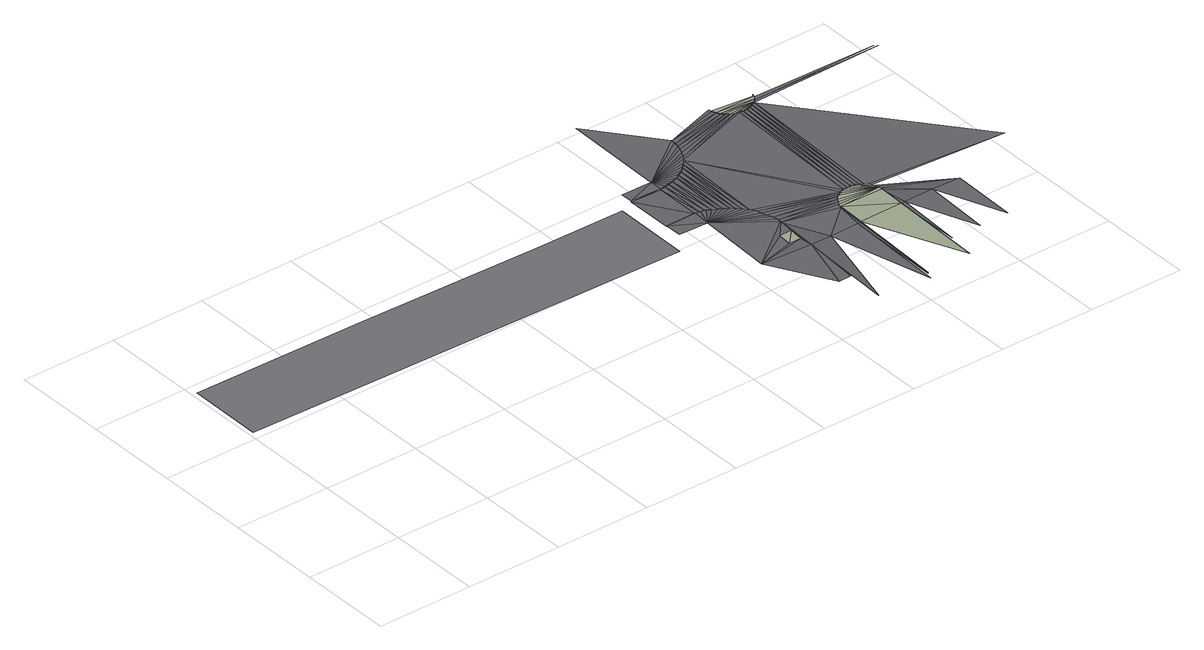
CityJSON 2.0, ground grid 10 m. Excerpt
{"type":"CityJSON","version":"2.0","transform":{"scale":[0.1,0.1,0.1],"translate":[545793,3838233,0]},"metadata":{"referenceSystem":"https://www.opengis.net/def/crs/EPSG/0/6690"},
"CityObjects":{
"road1":{"type":"Road","attributes":{"RoadStructureAttribute.sectionType":"1"},"geometry":[{"type":"MultiSurface","lod":"1","boundaries":[[[0,1,2,3,4,5]]]}]},
"road2":{"type":"Road","attributes":{"RoadStructureAttribute.sectionType":"4"},"geometry":[{"type":"MultiSurface","lod":"3","boundaries":[[[6,7,8]],[[9,6,10]],[[11,9,12]],[[10,6,8]],[[12,9,10]],[[13,14,11]],[[15,16,14]],[[17,18,19]],[[12,20,11]],[[8,21,10]],[[17,19,22]],[[10,21,12]],[[21,23,12]],[[8,24,21]],[[22,19,25]],[[21,24,23]],[[8,26,24]],[[24,27,23]],[[8,19,18]],[[19,28,25]],[[13,11,20]],[[15,14,13]],[[12,23,20]],[[8,29,26]],[[24,26,27]],[[8,30,29]],[[31,32,8]],[[23,27,33]],[[23,33,20]],[[34,17,22]],[[8,35,30]],[[20,33,13]],[[8,36,35]],[[27,26,37]],[[15,13,38]],[[27,37,33]],[[38,13,33]],[[30,39,29]],[[8,32,36]],[[22,25,34]],[[33,37,38]],[[34,18,17]],[[30,35,39]],[[15,38,40]],[[8,41,31]],[[37,40,38]],[[26,29,42]],[[43,39,35]],[[8,44,41]],[[26,42,37]],[[8,18,45]],[[8,46,44]],[[8,45,47]],[[8,47,46]],[[35,36,43]],[[36,48,43]],[[49,18,28]],[[15,40,50]],[[25,18,34]],[[25,28,18]],[[29,39,51]],[[36,32,48]],[[40,37,42]],[[42,50,40]],[[32,52,48]],[[29,51,42]],[[32,31,52]],[[15,50,51]],[[31,53,52]],[[39,43,54]],[[49,28,55]],[[53,31,41]],[[56,53,41]],[[41,44,56]],[[18,49,57]],[[50,42,51]],[[45,18,57]],[[39,54,51]],[[45,57,58]],[[47,45,58]],[[15,51,59]],[[47,58,46]],[[43,48,60]],[[15,59,61]],[[43,60,54]],[[51,54,59]],[[48,52,62]],[[15,61,63]],[[61,59,54]],[[48,62,60]],[[52,53,64]],[[55,65,49]],[[54,60,61]],[[15,63,66]],[[67,46,58]],[[52,64,62]],[[60,63,61]],[[68,53,56]],[[15,66,69]],[[60,62,63]],[[53,70,64]],[[15,69,71]],[[66,63,62]],[[68,70,53]],[[62,64,66]],[[15,71,72]],[[73,74,49]],[[57,49,74]],[[75,15,76]],[[64,69,66]],[[15,72,77]],[[58,57,78]],[[64,70,69]],[[44,46,67]],[[15,77,79]],[[67,80,44]],[[56,44,80]],[[70,71,69]],[[15,79,81]],[[55,82,65]],[[15,81,76]],[[70,83,71]],[[49,65,73]],[[83,72,71]],[[84,85,86]],[[57,74,78]],[[82,85,65]],[[58,78,67]],[[65,85,84]],[[84,73,65]],[[79,87,81]],[[56,80,68]],[[87,76,81]],[[68,88,70]],[[87,89,76]],[[90,84,86]],[[91,67,78]],[[84,92,73]],[[91,80,67]],[[73,92,74]],[[93,80,91]],[[74,92,78]],[[88,94,70]],[[93,68,80]],[[95,89,87]],[[96,68,93]],[[78,92,91]],[[96,88,68]],[[91,92,93]],[[97,88,96]],[[93,92,96]],[[97,98,88]],[[99,98,97]],[[83,70,100]],[[96,92,97]],[[72,83,101]],[[99,102,98]],[[103,102,99]],[[84,90,104]],[[77,72,101]],[[79,77,105]],[[97,92,99]],[[105,106,79]],[[87,79,106]],[[106,95,87]],[[95,107,89]],[[84,104,92]],[[107,108,89]],[[103,109,102]],[[110,109,103]],[[99,92,103]],[[110,111,109]],[[112,90,113]],[[103,114,110]],[[115,111,110]],[[112,113,116]],[[110,117,115]],[[115,118,111]],[[119,118,115]],[[115,117,119]],[[103,92,114]],[[104,90,112]],[[110,114,117]],[[119,120,118]],[[117,120,119]],[[117,121,120]],[[114,121,117]],[[112,92,104]],[[92,112,122]],[[114,122,121]],[[92,122,114]],[[116,123,112]],[[77,101,105]],[[83,100,101]],[[70,94,100]],[[123,122,112]],[[88,98,124]],[[98,102,125]],[[126,121,122]],[[102,109,127]],[[95,106,128]],[[129,128,106]],[[88,124,94]],[[123,126,122]],[[106,105,129]],[[109,111,130]],[[131,129,105]],[[105,101,131]],[[98,125,124]],[[111,118,132]],[[120,121,126]],[[102,127,125]],[[94,133,100]],[[109,130,127]],[[94,124,133]],[[124,134,133]],[[111,132,130]],[[129,131,135]],[[134,124,125]],[[131,101,135]],[[128,129,136]],[[137,134,125]],[[101,100,135]],[[138,128,139]],[[100,133,135]],[[127,140,137]],[[137,125,127]],[[133,134,135]],[[134,137,135]],[[136,129,135]],[[140,127,130]],[[141,135,140]],[[137,140,135]],[[141,140,130]],[[139,128,136]],[[141,130,132]],[[135,141,132]],[[135,132,142]],[[136,135,142]],[[136,142,143]],[[139,136,143]],[[118,144,132]],[[139,143,145]],[[118,120,144]],[[146,142,132]],[[147,143,142]]],"semantics":{"surfaces":[{"type":"TrafficArea","function":"2000"},{"type":"AuxiliaryTrafficArea","function":"2000"},{"type":"TrafficArea","function":"1020"},{"type":"AuxiliaryTrafficArea","function":"5000"},{"type":"AuxiliaryTrafficArea","function":"3000"}],"values":[0,1,2,0,1,1,0,0,2,0,0,1,1,0,0,1,0,1,0,0,1,0,2,0,1,0,0,2,2,3,0,1,0,2,0,2,1,1,0,3,1,0,1,0,0,1,2,1,0,2,0,0,0,0,1,1,1,0,0,0,2,1,1,1,1,2,1,0,1,2,2,1,1,1,1,1,1,2,1,1,0,1,2,0,2,1,2,0,1,2,2,2,1,0,2,2,1,2,0,1,2,0,1,2,1,0,2,2,0,1,0,2,1,2,0,2,2,1,0,2,0,1,2,1,4,2,2,2,4,4,1,2,1,2,1,4,4,4,4,4,4,4,2,4,2,4,4,4,4,4,4,4,4,2,4,2,4,4,4,2,2,4,2,2,2,2,4,2,4,4,4,4,4,4,4,2,4,4,4,4,4,4,4,4,4,4,4,4,4,4,4,2,2,2,2,2,2,2,2,2,4,4,2,2,4,2,4,4,2,2,2,2,4,2,4,4,2,4,4,4,4,4,4,4,4,4,4,4,4,4,4,4,4,4,4,4,4,4,4,4,4,2,4,2,2,2]}}]},
"road3":{"type":"Road","attributes":{"RoadStructureAttribute.sectionType":"1"},"geometry":[{"type":"MultiSurface","lod":"3","boundaries":[[[148,28,19]],[[149,28,148]],[[55,28,150]],[[151,82,55]],[[152,85,82]],[[153,86,85]],[[90,86,154]],[[113,90,154]],[[155,116,113]],[[156,123,116]],[[157,126,123]]],"semantics":{"surfaces":[{"type":"TrafficArea","function":"2000"},{"type":"TrafficArea","function":"1000"},{"type":"TrafficArea","function":"1010"},{"type":"AuxiliaryTrafficArea","function":"3000"}],"values":[0,0,1,2,1,3,3,3,1,2,2]}}]}
},
"vertices":[
[382,281,0],[186,286,0],[6,289,0],[5,209,0],[476,198,0],[477,280,0],
[476,216,18],[476,198,18],[507,197,18],[476,216,17],[508,216,18],[477,267,16],[508,216,17],[509,266,17],[477,267,17],[509,279,17],[477,280,17],[545,144,16],[560,161,16],[504,118,17],[509,266,16],[513,215,18],[544,129,16],[513,215,17],[518,214,18],[557,129,16],[523,212,17],[518,214,17],[559,117,15],[528,210,17],[533,207,17],[550,192,17],[546,196,17],[515,267,16],[558,144,16],[538,204,17],[542,200,17],[520,268,16],[515,267,17],[533,207,16],[520,268,17],[553,187,17],[525,269,16],[538,204,16],[555,182,16],[560,166,16],[557,177,16],[559,172,16],[542,200,16],[560,161,15],[525,269,17],[531,271,17],[546,196,16],[550,192,16],[536,274,16],[580,116,16],[553,187,16],[560,166,15],[559,172,15],[536,274,17],[541,277,16],[541,277,17],[546,281,16],[546,281,17],[550,285,16],[614,144,17],[550,285,17],[622,158,18],[629,162,18],[554,290,17],[554,290,16],[557,294,17],[560,300,16],[615,148,18],[617,151,18],[512,388,16],[565,321,16],[562,305,16],[619,155,18],[564,310,16],[626,160,18],[565,316,16],[610,115,17],[557,294,16],[614,144,18],[613,115,17],[613,115,18],[565,316,15],[633,163,18],[565,321,15],[658,114,19],[622,158,19],[659,146,19],[626,160,19],[638,316,18],[622,329,17],[629,162,19],[633,163,19],[637,163,18],[637,163,19],[634,317,18],[630,319,18],[641,163,18],[641,163,19],[659,142,19],[627,322,17],[624,325,17],[620,333,17],[620,337,17],[645,162,18],[645,162,19],[649,160,18],[659,142,18],[658,114,18],[657,150,19],[649,160,19],[662,114,19],[655,154,19],[652,157,18],[652,157,19],[655,154,18],[657,150,18],[659,146,18],[692,113,20],[642,315,18],[646,315,18],[722,112,20],[650,316,18],[622,329,18],[624,325,18],[654,318,18],[627,322,18],[658,320,18],[638,316,19],[642,315,19],[658,320,19],[661,323,19],[646,315,19],[620,333,18],[663,327,19],[650,316,19],[654,318,19],[661,323,18],[663,327,18],[800,146,17],[665,331,18],[800,323,17],[797,326,17],
[541,55,16],[554,55,16],[555,17,15],[606,8,17],[609,15,17],[609,15,18],[655,14,19],[659,44,18],[690,43,19],[720,42,20]
]}
